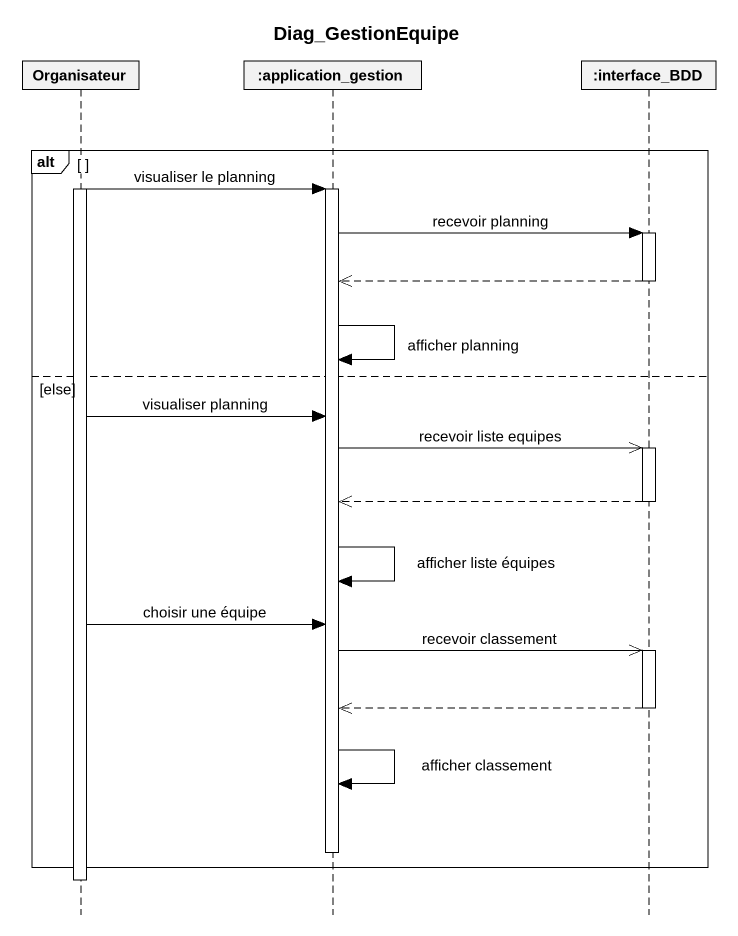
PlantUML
@startuml
title Diag_GestionEquipe
hide footbox
participant Organisateur
participant ":application_gestion" as application_gestion
participant ":interface_BDD" as interface_BDD

alt
  activate Organisateur
  Organisateur -> application_gestion : visualiser le planning
  activate application_gestion
  application_gestion -> interface_BDD : recevoir planning
  activate interface_BDD
  interface_BDD -->> application_gestion
  deactivate interface_BDD
  application_gestion -> application_gestion : afficher planning
else else
  Organisateur -> application_gestion : visualiser planning
  application_gestion ->> interface_BDD : recevoir liste equipes
  activate interface_BDD
  interface_BDD -->> application_gestion
  deactivate interface_BDD
  application_gestion -> application_gestion : afficher liste équipes
  Organisateur -> application_gestion : choisir une équipe
  application_gestion ->> interface_BDD : recevoir classement
  activate interface_BDD
  interface_BDD -->> application_gestion
  deactivate interface_BDD
  application_gestion -> application_gestion : afficher classement
  deactivate application_gestion
end
deactivate Organisateur
@enduml
